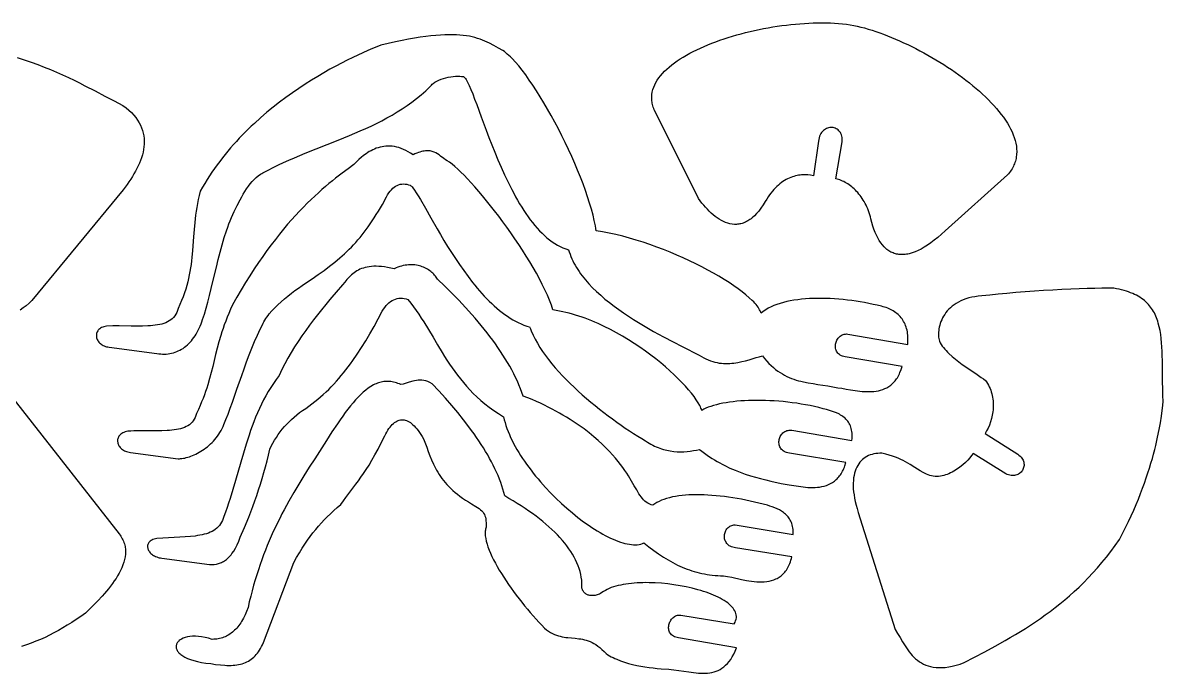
# Model space of a CAD drawing. Extents: x 0 to 255, y 0 to 95.
# Drawn here: x 177.2 to 255.4, y 0.4 to 45.1 of the extents above; entities that cross this region are included whole.
import ezdxf

# ---------------------------------------------------------------- set-up
doc = ezdxf.new("R2010")
doc.units = 0
doc.layers.add('LAYER_1', color=1, linetype='CONTINUOUS')

msp = doc.modelspace()

# ---------------------------------------------------------------- linework, layer by layer
at = {"layer": 'LAYER_1'}
for points in [[(231.724, 36.952), (231.382, 34.575), (231.186, 34.611), (230.985, 34.634), (230.883, 34.64), (230.78, 34.643), (230.676, 34.641), (230.571, 34.636), (230.466, 34.626), (230.36, 34.611), (230.253, 34.592), (230.146, 34.568), (230.039, 34.54), (229.932, 34.506), (229.824, 34.467), (229.717, 34.422), (229.609, 34.372), (229.502, 34.315), (229.395, 34.253), (229.289, 34.185), (229.183, 34.11), (229.077, 34.029), (228.973, 33.941), (228.869, 33.846), (228.766, 33.745), (228.664, 33.636), (228.563, 33.519), (228.463, 33.395), (228.365, 33.264), (228.267, 33.124), (228.172, 32.976), (228.078, 32.821), (227.93, 32.579), (227.78, 32.36), (227.63, 32.162), (227.479, 31.986), (227.328, 31.83), (227.175, 31.694), (227.099, 31.633), (227.023, 31.577), (226.946, 31.525), (226.87, 31.478), (226.794, 31.436), (226.717, 31.398), (226.641, 31.364), (226.564, 31.335), (226.488, 31.309), (226.411, 31.288), (226.335, 31.271), (226.259, 31.258), (226.183, 31.248), (226.107, 31.242), (225.956, 31.242), (225.805, 31.255), (225.655, 31.282), (225.507, 31.322), (225.359, 31.374), (225.213, 31.437), (225.069, 31.512), (224.926, 31.596), (224.784, 31.69), (224.645, 31.793), (224.508, 31.904), (224.373, 32.023), (224.24, 32.149), (224.11, 32.281), (223.982, 32.419), (223.857, 32.562), (223.735, 32.709), (223.616, 32.861), (223.501, 33.015), (220.546, 38.935), (220.463, 39.114), (220.427, 39.202), (220.396, 39.291), (220.369, 39.379), (220.345, 39.467), (220.326, 39.554), (220.311, 39.641), (220.3, 39.728), (220.293, 39.814), (220.289, 39.9), (220.29, 39.985), (220.302, 40.155), (220.329, 40.323), (220.37, 40.489), (220.425, 40.654), (220.493, 40.817), (220.575, 40.977), (220.669, 41.136), (220.776, 41.292), (220.895, 41.447), (221.026, 41.599), (221.168, 41.749), (221.322, 41.896), (221.485, 42.041), (221.659, 42.184), (221.843, 42.324), (222.037, 42.461), (222.24, 42.596), (222.451, 42.728), (222.671, 42.857), (222.899, 42.983), (223.134, 43.106), (223.377, 43.226), (223.627, 43.343), (223.884, 43.457), (224.147, 43.567), (224.415, 43.675), (224.689, 43.779), (224.968, 43.879), (225.252, 43.976), (225.541, 44.069), (225.833, 44.159), (226.129, 44.245), (226.428, 44.327), (226.731, 44.405), (227.035, 44.479), (227.342, 44.549), (227.651, 44.616), (227.961, 44.678), (228.273, 44.736), (228.585, 44.789), (228.897, 44.838), (229.21, 44.883), (229.522, 44.924), (229.833, 44.96), (230.143, 44.991), (230.452, 45.017), (230.758, 45.039), (231.063, 45.056), (231.365, 45.068), (231.664, 45.075), (231.96, 45.077), (232.252, 45.074), (232.54, 45.066), (232.823, 45.053), (233.102, 45.034), (233.375, 45.01), (233.643, 44.981), (233.906, 44.946), (234.141, 44.9), (234.383, 44.847), (234.629, 44.787), (234.88, 44.72), (235.135, 44.646), (235.394, 44.566), (235.656, 44.48), (235.922, 44.387), (236.19, 44.289), (236.461, 44.184), (236.734, 44.074), (237.009, 43.959), (237.285, 43.838), (237.562, 43.712), (237.84, 43.581), (238.118, 43.445), (238.396, 43.305), (238.674, 43.16), (238.95, 43.011), (239.226, 42.858), (239.5, 42.701), (239.772, 42.54), (240.042, 42.375), (240.309, 42.207), (240.573, 42.036), (240.834, 41.862), (241.091, 41.685), (241.344, 41.505), (241.593, 41.322), (241.837, 41.137), (242.075, 40.95), (242.309, 40.761), (242.536, 40.57), (242.757, 40.377), (242.971, 40.183), (243.179, 39.987), (243.379, 39.79), (243.572, 39.592), (243.756, 39.393), (243.932, 39.194), (244.099, 38.994), (244.257, 38.793), (244.406, 38.593), (244.545, 38.392), (244.673, 38.192), (244.791, 37.992), (244.898, 37.792), (244.994, 37.593), (245.078, 37.395), (245.15, 37.198), (245.209, 37.002), (245.256, 36.808), (245.29, 36.615), (245.31, 36.424), (245.316, 36.234), (245.308, 36.047), (245.286, 35.862), (245.269, 35.77), (245.248, 35.679), (245.224, 35.589), (245.196, 35.499), (245.164, 35.41), (245.127, 35.321), (245.087, 35.234), (245.043, 35.147), (244.995, 35.061), (244.942, 34.975), (244.886, 34.891), (244.825, 34.807), (244.76, 34.724), (244.69, 34.642), (240.408, 30.804), (240.155, 30.568), (239.908, 30.352), (239.666, 30.155), (239.431, 29.976), (239.201, 29.816), (238.977, 29.674), (238.76, 29.551), (238.548, 29.445), (238.342, 29.357), (238.142, 29.286), (237.949, 29.232), (237.854, 29.212), (237.761, 29.196), (237.67, 29.183), (237.58, 29.175), (237.491, 29.171), (237.405, 29.171), (237.319, 29.175), (237.235, 29.184), (237.153, 29.196), (237.072, 29.212), (236.993, 29.231), (236.916, 29.255), (236.84, 29.283), (236.765, 29.314), (236.692, 29.349), (236.621, 29.388), (236.551, 29.431), (236.483, 29.477), (236.416, 29.527), (236.351, 29.581), (236.226, 29.699), (236.106, 29.831), (235.994, 29.977), (235.888, 30.137), (235.788, 30.31), (235.694, 30.496), (235.607, 30.695), (235.527, 30.907), (235.453, 31.131), (235.385, 31.367), (235.324, 31.615), (235.289, 31.762), (235.249, 31.906), (235.204, 32.045), (235.157, 32.181), (235.105, 32.313), (235.05, 32.441), (234.991, 32.566), (234.93, 32.687), (234.865, 32.804), (234.797, 32.916), (234.727, 33.026), (234.654, 33.131), (234.579, 33.232), (234.501, 33.329), (234.422, 33.422), (234.34, 33.511), (234.257, 33.596), (234.173, 33.677), (234.086, 33.754), (233.999, 33.827), (233.911, 33.896), (233.821, 33.96), (233.731, 34.021), (233.641, 34.077), (233.549, 34.128), (233.458, 34.176), (233.367, 34.219), (233.275, 34.258), (233.184, 34.293), (233.093, 34.323), (233.003, 34.349), (232.913, 34.37), (233.347, 36.899), (233.355, 37.01), (233.354, 37.114), (233.343, 37.213), (233.324, 37.305), (233.297, 37.391), (233.263, 37.47), (233.222, 37.543), (233.174, 37.61), (233.121, 37.669), (233.064, 37.722), (233.001, 37.768), (232.935, 37.807), (232.866, 37.839), (232.794, 37.864), (232.72, 37.881), (232.645, 37.891), (232.568, 37.893), (232.492, 37.888), (232.416, 37.875), (232.341, 37.854), (232.267, 37.825), (232.195, 37.788), (232.126, 37.743), (232.061, 37.69), (231.999, 37.628), (231.942, 37.558), (231.889, 37.479), (231.843, 37.391), (231.802, 37.295), (231.769, 37.19), (231.743, 37.075), (231.724, 36.952)], [(182.917, 24.267), (182.82, 24.248), (182.731, 24.223), (182.649, 24.193), (182.575, 24.159), (182.507, 24.12), (182.447, 24.077), (182.394, 24.031), (182.348, 23.981), (182.309, 23.929), (182.277, 23.874), (182.252, 23.817), (182.233, 23.759), (182.22, 23.699), (182.214, 23.638), (182.215, 23.577), (182.221, 23.516), (182.234, 23.455), (182.253, 23.394), (182.278, 23.334), (182.309, 23.276), (182.345, 23.22), (182.387, 23.165), (182.435, 23.113), (182.489, 23.064), (182.547, 23.018), (182.611, 22.976), (182.681, 22.938), (182.755, 22.904), (182.835, 22.875), (182.919, 22.851), (183.009, 22.832), (183.103, 22.82), (186.367, 22.388), (186.498, 22.367), (186.628, 22.353), (186.757, 22.346), (186.884, 22.344), (187.009, 22.35), (187.133, 22.361), (187.255, 22.379), (187.375, 22.402), (187.493, 22.432), (187.609, 22.469), (187.723, 22.511), (187.835, 22.559), (187.945, 22.613), (188.052, 22.673), (188.157, 22.739), (188.26, 22.811), (188.36, 22.889), (188.457, 22.973), (188.552, 23.062), (188.643, 23.157), (188.732, 23.258), (188.818, 23.364), (188.901, 23.476), (188.981, 23.593), (189.058, 23.716), (189.132, 23.845), (189.202, 23.978), (189.268, 24.118), (189.332, 24.262), (189.391, 24.412), (189.447, 24.567), (189.499, 24.727), (189.619, 25.089), (189.737, 25.484), (189.852, 25.908), (189.968, 26.358), (190.201, 27.314), (190.444, 28.319), (190.571, 28.828), (190.703, 29.337), (190.842, 29.84), (190.987, 30.333), (191.141, 30.813), (191.221, 31.046), (191.303, 31.274), (191.388, 31.496), (191.475, 31.713), (191.566, 31.922), (191.658, 32.124), (191.864, 32.537), (192.073, 32.94), (192.179, 33.136), (192.288, 33.326), (192.4, 33.511), (192.516, 33.689), (192.636, 33.86), (192.76, 34.022), (192.889, 34.176), (193.025, 34.321), (193.167, 34.455), (193.315, 34.578), (193.472, 34.69), (193.553, 34.741), (193.636, 34.788), (193.984, 34.974), (194.337, 35.153), (194.695, 35.325), (195.057, 35.493), (195.422, 35.656), (195.791, 35.815), (196.536, 36.125), (197.289, 36.426), (198.047, 36.724), (198.805, 37.025), (199.561, 37.334), (199.937, 37.493), (200.311, 37.655), (200.682, 37.822), (201.051, 37.995), (201.417, 38.173), (201.779, 38.357), (202.136, 38.549), (202.489, 38.748), (202.838, 38.956), (203.18, 39.173), (203.517, 39.4), (203.848, 39.636), (204.172, 39.884), (204.488, 40.144), (204.798, 40.416), (204.949, 40.556), (205.099, 40.7), (205.144, 40.755), (205.193, 40.807), (205.246, 40.857), (205.303, 40.904), (205.426, 40.994), (205.561, 41.074), (205.706, 41.146), (205.859, 41.21), (206.018, 41.265), (206.18, 41.311), (206.344, 41.349), (206.508, 41.379), (206.67, 41.401), (206.828, 41.414), (206.98, 41.418), (207.124, 41.415), (207.258, 41.403), (207.38, 41.383), (207.423, 41.352), (207.468, 41.307), (207.514, 41.248), (207.562, 41.177), (207.613, 41.093), (207.665, 40.997), (207.774, 40.771), (207.892, 40.501), (208.018, 40.192), (208.151, 39.847), (208.293, 39.469), (208.602, 38.629), (208.946, 37.699), (209.131, 37.209), (209.326, 36.706), (209.53, 36.195), (209.743, 35.679), (209.967, 35.161), (210.2, 34.644), (210.443, 34.133), (210.696, 33.63), (210.827, 33.383), (210.96, 33.139), (211.096, 32.899), (211.234, 32.663), (211.375, 32.432), (211.519, 32.207), (211.666, 31.986), (211.815, 31.772), (211.967, 31.564), (212.122, 31.363), (212.279, 31.169), (212.44, 30.983), (212.603, 30.805), (212.769, 30.636), (212.938, 30.476), (213.11, 30.325), (213.285, 30.184), (213.463, 30.053), (213.643, 29.933), (213.827, 29.824), (214.014, 29.726), (214.204, 29.641), (214.396, 29.568), (214.592, 29.508), (214.639, 29.352), (214.691, 29.197), (214.749, 29.044), (214.814, 28.891), (214.884, 28.74), (214.959, 28.591), (215.04, 28.442), (215.126, 28.295), (215.217, 28.15), (215.313, 28.005), (215.414, 27.862), (215.519, 27.72), (215.629, 27.58), (215.743, 27.44), (215.862, 27.303), (215.984, 27.166), (216.24, 26.897), (216.51, 26.634), (216.793, 26.376), (217.087, 26.123), (217.392, 25.876), (217.707, 25.634), (218.029, 25.398), (218.358, 25.168), (218.693, 24.943), (219.031, 24.724), (219.373, 24.511), (219.717, 24.303), (220.062, 24.101), (220.406, 23.905), (220.748, 23.715), (221.087, 23.531), (221.751, 23.181), (222.389, 22.854), (223.544, 22.275), (223.7, 22.175), (223.856, 22.087), (224.012, 22.009), (224.166, 21.941), (224.32, 21.882), (224.472, 21.832), (224.624, 21.791), (224.775, 21.758), (224.924, 21.732), (225.072, 21.714), (225.219, 21.702), (225.364, 21.697), (225.508, 21.698), (225.651, 21.703), (225.792, 21.714), (225.931, 21.73), (226.068, 21.749), (226.204, 21.772), (226.47, 21.827), (226.727, 21.891), (226.976, 21.96), (227.447, 22.1), (227.667, 22.164), (227.876, 22.219), (228.025, 22.035), (228.175, 21.863), (228.326, 21.705), (228.477, 21.558), (228.63, 21.422), (228.783, 21.297), (228.938, 21.182), (229.093, 21.077), (229.248, 20.981), (229.405, 20.894), (229.563, 20.814), (229.721, 20.743), (229.88, 20.678), (230.04, 20.619), (230.201, 20.566), (230.363, 20.519), (230.525, 20.476), (230.689, 20.437), (231.018, 20.371), (231.35, 20.315), (231.686, 20.264), (232.368, 20.164), (232.713, 20.105), (233.062, 20.034), (233.332, 19.995), (233.62, 19.946), (233.923, 19.894), (234.237, 19.845), (234.557, 19.803), (234.719, 19.788), (234.881, 19.776), (235.043, 19.769), (235.204, 19.767), (235.365, 19.772), (235.523, 19.784), (235.68, 19.803), (235.834, 19.831), (235.985, 19.868), (236.133, 19.915), (236.276, 19.972), (236.415, 20.04), (236.55, 20.121), (236.678, 20.214), (236.802, 20.32), (236.918, 20.44), (236.974, 20.506), (237.028, 20.575), (237.08, 20.648), (237.131, 20.726), (237.179, 20.807), (237.226, 20.892), (237.27, 20.982), (237.312, 21.076), (237.39, 21.277), (237.459, 21.496), (233.559, 22.161), (233.462, 22.177), (233.373, 22.201), (233.292, 22.233), (233.219, 22.27), (233.154, 22.314), (233.095, 22.363), (233.045, 22.417), (233.001, 22.475), (232.964, 22.537), (232.935, 22.602), (232.912, 22.67), (232.895, 22.74), (232.885, 22.811), (232.882, 22.884), (232.884, 22.957), (232.893, 23.029), (232.907, 23.101), (232.927, 23.172), (232.953, 23.241), (232.985, 23.307), (233.021, 23.371), (233.063, 23.431), (233.11, 23.487), (233.161, 23.539), (233.218, 23.585), (233.278, 23.626), (233.344, 23.661), (233.414, 23.689), (233.487, 23.709), (233.565, 23.722), (233.647, 23.726), (233.732, 23.721), (237.84, 23.005), (237.852, 23.14), (237.858, 23.271), (237.86, 23.399), (237.856, 23.524), (237.847, 23.645), (237.834, 23.763), (237.816, 23.878), (237.793, 23.989), (237.765, 24.097), (237.733, 24.201), (237.697, 24.302), (237.656, 24.4), (237.611, 24.494), (237.561, 24.584), (237.508, 24.672), (237.45, 24.756), (237.389, 24.836), (237.323, 24.913), (237.254, 24.986), (237.18, 25.056), (237.104, 25.123), (237.023, 25.186), (236.939, 25.246), (236.852, 25.302), (236.761, 25.354), (236.667, 25.404), (236.569, 25.449), (236.469, 25.491), (236.365, 25.53), (236.258, 25.565), (236.149, 25.597), (236.036, 25.625), (235.753, 25.693), (235.467, 25.757), (235.178, 25.817), (234.886, 25.873), (234.592, 25.924), (234.297, 25.971), (234.001, 26.014), (233.705, 26.051), (233.408, 26.084), (233.112, 26.111), (232.817, 26.134), (232.524, 26.151), (232.233, 26.162), (231.945, 26.168), (231.66, 26.168), (231.378, 26.162), (231.101, 26.151), (230.828, 26.133), (230.56, 26.108), (230.298, 26.078), (230.043, 26.04), (229.794, 25.996), (229.552, 25.945), (229.318, 25.887), (229.093, 25.822), (228.876, 25.749), (228.668, 25.669), (228.47, 25.581), (228.283, 25.486), (228.106, 25.383), (227.941, 25.272), (227.788, 25.152), (227.762, 25.229), (227.729, 25.307), (227.688, 25.389), (227.639, 25.472), (227.582, 25.558), (227.518, 25.646), (227.446, 25.736), (227.367, 25.828), (227.281, 25.921), (227.188, 26.016), (226.982, 26.211), (226.751, 26.412), (226.495, 26.617), (226.217, 26.826), (225.917, 27.038), (225.596, 27.252), (225.256, 27.468), (224.899, 27.684), (224.525, 27.899), (224.136, 28.114), (223.733, 28.327), (223.318, 28.537), (222.892, 28.743), (222.456, 28.945), (222.011, 29.142), (221.559, 29.332), (221.1, 29.516), (220.638, 29.692), (220.172, 29.86), (219.704, 30.018), (219.235, 30.166), (218.767, 30.303), (218.3, 30.428), (217.837, 30.541), (217.379, 30.64), (216.926, 30.724), (216.48, 30.794), (216.456, 30.963), (216.427, 31.138), (216.355, 31.503), (216.266, 31.887), (216.159, 32.288), (216.036, 32.705), (215.898, 33.136), (215.745, 33.579), (215.58, 34.031), (215.402, 34.492), (215.213, 34.959), (215.013, 35.431), (214.804, 35.906), (214.586, 36.381), (214.361, 36.856), (214.129, 37.328), (213.892, 37.795), (213.649, 38.256), (213.403, 38.709), (213.154, 39.151), (212.903, 39.582), (212.651, 40), (212.399, 40.401), (212.148, 40.786), (211.899, 41.151), (211.653, 41.495), (211.411, 41.817), (211.173, 42.114), (210.941, 42.384), (210.715, 42.626), (210.605, 42.736), (210.497, 42.839), (210.391, 42.933), (210.287, 43.019), (210.186, 43.096), (210.087, 43.165), (209.775, 43.342), (209.47, 43.512), (209.165, 43.671), (209.01, 43.746), (208.852, 43.817), (208.69, 43.884), (208.523, 43.947), (208.35, 44.005), (208.171, 44.058), (207.984, 44.106), (207.788, 44.148), (207.583, 44.184), (207.367, 44.214), (207.14, 44.237), (206.901, 44.252), (206.648, 44.261), (206.38, 44.261), (206.098, 44.254), (205.799, 44.238), (205.483, 44.213), (205.15, 44.179), (204.797, 44.136), (204.424, 44.083), (204.03, 44.019), (203.614, 43.945), (203.176, 43.861), (202.713, 43.765), (202.226, 43.657), (201.714, 43.538), (201.437, 43.427), (201.141, 43.305), (200.827, 43.171), (200.496, 43.024), (200.15, 42.866), (199.789, 42.695), (199.415, 42.511), (199.029, 42.315), (198.632, 42.106), (198.226, 41.884), (197.811, 41.649), (197.389, 41.401), (196.962, 41.14), (196.529, 40.866), (196.093, 40.578), (195.655, 40.277), (195.216, 39.962), (194.778, 39.633), (194.34, 39.291), (193.906, 38.934), (193.475, 38.563), (193.049, 38.178), (192.839, 37.981), (192.63, 37.779), (192.423, 37.574), (192.218, 37.365), (192.015, 37.153), (191.815, 36.937), (191.617, 36.718), (191.422, 36.494), (191.229, 36.267), (191.04, 36.037), (190.853, 35.802), (190.67, 35.564), (190.49, 35.322), (190.314, 35.076), (190.142, 34.827), (189.973, 34.573), (189.808, 34.316), (189.648, 34.055), (189.492, 33.791), (189.34, 33.522), (189.269, 33.236), (189.206, 32.956), (189.151, 32.681), (189.102, 32.412), (189.059, 32.147), (189.022, 31.887), (188.989, 31.63), (188.961, 31.378), (188.914, 30.882), (188.875, 30.396), (188.804, 29.444), (188.76, 28.972), (188.734, 28.736), (188.704, 28.499), (188.67, 28.261), (188.631, 28.022), (188.586, 27.781), (188.536, 27.538), (188.478, 27.292), (188.412, 27.044), (188.339, 26.792), (188.256, 26.537), (188.164, 26.278), (188.062, 26.015), (187.949, 25.747), (187.824, 25.474), (187.781, 25.329), (187.728, 25.196), (187.665, 25.075), (187.592, 24.964), (187.511, 24.863), (187.42, 24.773), (187.32, 24.691), (187.213, 24.619), (187.097, 24.555), (186.974, 24.498), (186.843, 24.45), (186.705, 24.408), (186.56, 24.372), (186.409, 24.342), (186.251, 24.318), (186.088, 24.299), (185.919, 24.284), (185.745, 24.273), (185.382, 24.262), (185.001, 24.26), (184.605, 24.265), (183.777, 24.277), (183.35, 24.277), (182.917, 24.267)], [(184.373, 17.047), (184.276, 17.027), (184.187, 17.003), (184.105, 16.973), (184.031, 16.938), (183.964, 16.899), (183.904, 16.856), (183.851, 16.81), (183.805, 16.761), (183.766, 16.708), (183.733, 16.653), (183.708, 16.597), (183.689, 16.538), (183.676, 16.478), (183.67, 16.418), (183.671, 16.357), (183.678, 16.295), (183.69, 16.234), (183.709, 16.173), (183.734, 16.114), (183.765, 16.056), (183.801, 15.999), (183.844, 15.945), (183.891, 15.893), (183.945, 15.844), (184.004, 15.798), (184.068, 15.756), (184.137, 15.717), (184.211, 15.684), (184.291, 15.654), (184.376, 15.63), (184.465, 15.612), (184.559, 15.599), (187.823, 15.167), (187.906, 15.166), (187.993, 15.17), (188.085, 15.179), (188.18, 15.194), (188.279, 15.213), (188.381, 15.237), (188.486, 15.266), (188.593, 15.301), (188.702, 15.34), (188.813, 15.383), (188.925, 15.432), (189.038, 15.485), (189.152, 15.544), (189.266, 15.606), (189.38, 15.674), (189.493, 15.746), (189.606, 15.823), (189.717, 15.904), (189.827, 15.99), (189.935, 16.081), (190.041, 16.176), (190.144, 16.275), (190.245, 16.379), (190.342, 16.487), (190.435, 16.6), (190.524, 16.717), (190.609, 16.838), (190.689, 16.963), (190.764, 17.093), (190.834, 17.227), (190.898, 17.365), (190.956, 17.507), (191.099, 17.852), (191.245, 18.225), (191.393, 18.624), (191.544, 19.044), (191.854, 19.935), (192.178, 20.869), (192.346, 21.343), (192.517, 21.817), (192.694, 22.287), (192.875, 22.75), (193.061, 23.201), (193.253, 23.639), (193.45, 24.058), (193.55, 24.26), (193.652, 24.456), (193.708, 24.563), (193.77, 24.669), (193.838, 24.776), (193.91, 24.883), (193.989, 24.989), (194.071, 25.096), (194.251, 25.307), (194.446, 25.517), (194.655, 25.724), (194.876, 25.928), (195.106, 26.128), (195.343, 26.323), (195.585, 26.514), (195.829, 26.698), (196.073, 26.877), (196.315, 27.048), (196.553, 27.212), (197.006, 27.514), (197.426, 27.804), (197.824, 28.089), (198.202, 28.371), (198.561, 28.654), (198.904, 28.94), (199.07, 29.086), (199.232, 29.233), (199.392, 29.382), (199.548, 29.534), (199.701, 29.689), (199.852, 29.848), (200.001, 30.01), (200.147, 30.176), (200.292, 30.346), (200.435, 30.522), (200.577, 30.703), (200.717, 30.889), (200.857, 31.081), (200.995, 31.279), (201.134, 31.484), (201.272, 31.696), (201.41, 31.915), (201.548, 32.142), (201.826, 32.62), (202.107, 33.134), (202.186, 33.276), (202.269, 33.405), (202.356, 33.522), (202.445, 33.626), (202.538, 33.718), (202.635, 33.798), (202.734, 33.865), (202.836, 33.919), (202.941, 33.962), (203.048, 33.993), (203.157, 34.011), (203.269, 34.018), (203.383, 34.012), (203.499, 33.995), (203.617, 33.966), (203.736, 33.925), (203.776, 33.897), (203.82, 33.859), (203.867, 33.81), (203.917, 33.751), (204.028, 33.603), (204.151, 33.419), (204.288, 33.201), (204.436, 32.951), (204.77, 32.368), (205.151, 31.693), (205.577, 30.945), (205.807, 30.55), (206.047, 30.146), (206.297, 29.735), (206.558, 29.319), (206.828, 28.901), (207.109, 28.483), (207.398, 28.069), (207.697, 27.661), (208.005, 27.262), (208.163, 27.066), (208.322, 26.874), (208.484, 26.685), (208.647, 26.5), (208.813, 26.32), (208.981, 26.143), (209.151, 25.972), (209.322, 25.806), (209.496, 25.645), (209.672, 25.49), (209.849, 25.342), (210.029, 25.199), (210.21, 25.064), (210.393, 24.936), (210.578, 24.816), (210.765, 24.703), (210.953, 24.598), (211.143, 24.502), (211.335, 24.415), (211.529, 24.337), (211.724, 24.269), (211.92, 24.21), (211.973, 24.07), (212.03, 23.93), (212.157, 23.649), (212.299, 23.367), (212.457, 23.085), (212.629, 22.803), (212.814, 22.522), (213.012, 22.242), (213.223, 21.963), (213.444, 21.685), (213.676, 21.409), (213.918, 21.135), (214.169, 20.863), (214.427, 20.594), (214.694, 20.328), (214.967, 20.065), (215.245, 19.806), (215.529, 19.55), (215.817, 19.298), (216.109, 19.051), (216.403, 18.809), (216.7, 18.572), (216.997, 18.34), (217.295, 18.114), (217.593, 17.893), (217.89, 17.679), (218.185, 17.472), (218.477, 17.271), (218.766, 17.077), (219.05, 16.891), (219.33, 16.713), (219.604, 16.543), (219.871, 16.381), (219.994, 16.301), (220.117, 16.226), (220.239, 16.157), (220.361, 16.092), (220.483, 16.032), (220.605, 15.978), (220.727, 15.928), (220.848, 15.882), (220.969, 15.841), (221.089, 15.804), (221.209, 15.771), (221.329, 15.743), (221.566, 15.697), (221.801, 15.665), (222.033, 15.647), (222.263, 15.641), (222.489, 15.647), (222.712, 15.663), (222.931, 15.688), (223.146, 15.721), (223.357, 15.761), (223.563, 15.808), (223.735, 15.672), (223.909, 15.543), (224.082, 15.419), (224.255, 15.3), (224.429, 15.187), (224.603, 15.079), (224.777, 14.975), (224.951, 14.877), (225.126, 14.783), (225.301, 14.693), (225.65, 14.526), (226.001, 14.374), (226.351, 14.237), (226.702, 14.111), (227.054, 13.997), (227.405, 13.892), (227.757, 13.796), (228.108, 13.706), (228.46, 13.621), (229.162, 13.462), (229.432, 13.422), (229.722, 13.373), (230.027, 13.32), (230.343, 13.27), (230.668, 13.227), (230.831, 13.21), (230.996, 13.197), (231.16, 13.189), (231.323, 13.187), (231.486, 13.191), (231.646, 13.202), (231.805, 13.22), (231.961, 13.247), (232.115, 13.283), (232.264, 13.329), (232.41, 13.385), (232.551, 13.453), (232.687, 13.532), (232.818, 13.624), (232.943, 13.73), (233.003, 13.788), (233.061, 13.85), (233.117, 13.915), (233.172, 13.984), (233.225, 14.057), (233.276, 14.134), (233.325, 14.215), (233.371, 14.3), (233.416, 14.39), (233.459, 14.483), (233.499, 14.582), (233.537, 14.684), (233.606, 14.904), (229.733, 15.554), (229.634, 15.568), (229.542, 15.59), (229.459, 15.62), (229.382, 15.656), (229.314, 15.699), (229.252, 15.747), (229.198, 15.8), (229.15, 15.858), (229.11, 15.92), (229.077, 15.985), (229.05, 16.053), (229.031, 16.123), (229.018, 16.195), (229.011, 16.268), (229.011, 16.342), (229.017, 16.415), (229.03, 16.488), (229.048, 16.56), (229.073, 16.63), (229.104, 16.698), (229.141, 16.763), (229.183, 16.824), (229.231, 16.882), (229.285, 16.935), (229.344, 16.983), (229.409, 17.025), (229.479, 17.061), (229.555, 17.09), (229.635, 17.111), (229.721, 17.125), (229.811, 17.13), (229.907, 17.127), (234.015, 16.411), (234.026, 16.544), (234.031, 16.672), (234.03, 16.794), (234.023, 16.911), (234.011, 17.022), (233.993, 17.129), (233.97, 17.23), (233.942, 17.326), (233.908, 17.418), (233.87, 17.505), (233.827, 17.588), (233.779, 17.667), (233.726, 17.742), (233.669, 17.812), (233.608, 17.879), (233.543, 17.943), (233.474, 18.003), (233.401, 18.059), (233.324, 18.113), (233.243, 18.163), (233.159, 18.211), (233.072, 18.256), (232.888, 18.339), (232.693, 18.413), (232.487, 18.479), (232.271, 18.539), (232.047, 18.594), (231.751, 18.67), (231.451, 18.74), (231.148, 18.805), (230.844, 18.864), (230.537, 18.918), (230.229, 18.966), (229.921, 19.01), (229.613, 19.047), (229.305, 19.08), (228.999, 19.107), (228.694, 19.129), (228.392, 19.146), (228.092, 19.158), (227.796, 19.165), (227.504, 19.167), (227.217, 19.164), (226.935, 19.156), (226.659, 19.144), (226.389, 19.126), (226.126, 19.104), (225.87, 19.077), (225.623, 19.045), (225.384, 19.009), (225.155, 18.968), (224.935, 18.922), (224.726, 18.872), (224.527, 18.818), (224.341, 18.759), (224.166, 18.696), (224.004, 18.628), (223.855, 18.557), (223.72, 18.481), (223.696, 18.558), (223.665, 18.64), (223.628, 18.725), (223.584, 18.815), (223.478, 19.005), (223.347, 19.21), (223.193, 19.427), (223.017, 19.655), (222.82, 19.893), (222.601, 20.141), (222.363, 20.395), (222.106, 20.656), (221.831, 20.922), (221.54, 21.191), (221.232, 21.463), (220.909, 21.736), (220.571, 22.008), (220.22, 22.279), (219.857, 22.548), (219.482, 22.812), (219.097, 23.071), (218.701, 23.324), (218.297, 23.568), (217.885, 23.803), (217.465, 24.028), (217.04, 24.241), (216.609, 24.442), (216.392, 24.536), (216.174, 24.627), (215.955, 24.715), (215.735, 24.798), (215.515, 24.877), (215.294, 24.951), (215.073, 25.021), (214.851, 25.087), (214.629, 25.147), (214.407, 25.202), (214.186, 25.253), (213.964, 25.298), (213.743, 25.337), (213.522, 25.371), (213.469, 25.533), (213.412, 25.698), (213.282, 26.039), (213.135, 26.391), (212.969, 26.754), (212.788, 27.126), (212.592, 27.505), (212.382, 27.891), (212.16, 28.282), (211.926, 28.676), (211.683, 29.073), (211.43, 29.47), (211.17, 29.867), (210.904, 30.262), (210.633, 30.654), (210.358, 31.042), (210.08, 31.423), (209.801, 31.797), (209.522, 32.163), (209.244, 32.518), (208.968, 32.862), (208.695, 33.194), (208.427, 33.511), (208.165, 33.812), (207.911, 34.097), (207.664, 34.364), (207.428, 34.611), (207.202, 34.838), (206.988, 35.042), (206.787, 35.222), (206.601, 35.377), (206.43, 35.506), (206.277, 35.608), (206.153, 35.685), (206.036, 35.767), (205.816, 35.933), (205.707, 36.012), (205.597, 36.086), (205.484, 36.153), (205.364, 36.209), (205.301, 36.233), (205.236, 36.253), (205.169, 36.27), (205.098, 36.282), (205.025, 36.291), (204.948, 36.295), (204.867, 36.294), (204.783, 36.288), (204.694, 36.276), (204.601, 36.259), (204.503, 36.236), (204.4, 36.207), (204.292, 36.171), (204.178, 36.128), (204.058, 36.078), (203.932, 36.021), (203.764, 36.133), (203.598, 36.233), (203.435, 36.319), (203.274, 36.394), (203.115, 36.457), (202.958, 36.509), (202.805, 36.55), (202.653, 36.581), (202.504, 36.602), (202.358, 36.613), (202.214, 36.615), (202.073, 36.609), (201.935, 36.594), (201.8, 36.572), (201.667, 36.543), (201.537, 36.506), (201.409, 36.463), (201.285, 36.414), (201.164, 36.36), (201.045, 36.3), (200.929, 36.236), (200.817, 36.167), (200.707, 36.095), (200.601, 36.019), (200.498, 35.94), (200.398, 35.859), (200.207, 35.69), (200.029, 35.517), (199.865, 35.342), (199.474, 35.061), (199.059, 34.753), (198.621, 34.415), (198.395, 34.234), (198.163, 34.044), (197.926, 33.844), (197.684, 33.635), (197.438, 33.416), (197.188, 33.186), (196.934, 32.946), (196.675, 32.694), (196.413, 32.43), (196.147, 32.154), (195.878, 31.865), (195.605, 31.563), (195.33, 31.248), (195.051, 30.918), (194.77, 30.574), (194.486, 30.215), (194.2, 29.841), (193.912, 29.451), (193.622, 29.045), (193.331, 28.622), (193.037, 28.183), (192.743, 27.725), (192.447, 27.25), (192.15, 26.757), (191.852, 26.245), (191.553, 25.713), (191.421, 25.422), (191.298, 25.14), (191.185, 24.868), (191.081, 24.605), (190.986, 24.35), (190.898, 24.103), (190.817, 23.862), (190.742, 23.628), (190.609, 23.177), (190.492, 22.743), (190.388, 22.322), (190.29, 21.908), (190.192, 21.498), (190.091, 21.084), (189.979, 20.664), (189.853, 20.231), (189.782, 20.008), (189.706, 19.78), (189.623, 19.547), (189.533, 19.307), (189.435, 19.061), (189.328, 18.807), (189.213, 18.545), (189.088, 18.274), (189.045, 18.129), (188.992, 17.997), (188.929, 17.876), (188.858, 17.767), (188.777, 17.668), (188.688, 17.579), (188.591, 17.499), (188.486, 17.429), (188.372, 17.367), (188.252, 17.313), (188.125, 17.266), (187.991, 17.226), (187.85, 17.192), (187.703, 17.164), (187.551, 17.142), (187.393, 17.124), (187.23, 17.11), (187.062, 17.1), (186.712, 17.089), (186.347, 17.086), (185.969, 17.087), (185.58, 17.088), (185.183, 17.084), (184.78, 17.072), (184.577, 17.061), (184.373, 17.047)], [(186.361, 9.691), (186.265, 9.672), (186.177, 9.648), (186.098, 9.62), (186.026, 9.587), (185.963, 9.55), (185.907, 9.51), (185.859, 9.467), (185.819, 9.421), (185.786, 9.372), (185.76, 9.321), (185.742, 9.269), (185.73, 9.214), (185.725, 9.159), (185.727, 9.103), (185.735, 9.046), (185.749, 8.99), (185.77, 8.933), (185.796, 8.877), (185.829, 8.822), (185.867, 8.768), (185.911, 8.716), (185.96, 8.666), (186.014, 8.618), (186.074, 8.572), (186.138, 8.53), (186.207, 8.491), (186.281, 8.455), (186.359, 8.423), (186.442, 8.396), (186.529, 8.373), (186.62, 8.356), (186.714, 8.343), (189.978, 7.911), (190.137, 7.909), (190.291, 7.917), (190.441, 7.937), (190.587, 7.97), (190.659, 7.992), (190.73, 8.017), (190.799, 8.046), (190.868, 8.079), (190.936, 8.116), (191.003, 8.157), (191.069, 8.202), (191.135, 8.252), (191.199, 8.307), (191.263, 8.366), (191.326, 8.43), (191.389, 8.499), (191.45, 8.574), (191.511, 8.653), (191.631, 8.829), (191.747, 9.028), (191.862, 9.251), (191.974, 9.5), (192.084, 9.774), (192.371, 10.45), (192.658, 11.156), (192.799, 11.519), (192.939, 11.889), (193.076, 12.264), (193.21, 12.644), (193.34, 13.03), (193.466, 13.419), (193.588, 13.813), (193.703, 14.209), (193.813, 14.609), (193.916, 15.011), (194.011, 15.415), (194.099, 15.82), (194.207, 16.031), (194.319, 16.236), (194.436, 16.436), (194.559, 16.632), (194.687, 16.822), (194.822, 17.007), (194.962, 17.188), (195.11, 17.364), (195.264, 17.535), (195.426, 17.702), (195.595, 17.865), (195.772, 18.024), (195.957, 18.179), (196.151, 18.33), (196.354, 18.478), (196.566, 18.621), (196.78, 18.77), (196.988, 18.923), (197.192, 19.08), (197.391, 19.241), (197.586, 19.406), (197.776, 19.575), (197.962, 19.747), (198.145, 19.924), (198.324, 20.104), (198.499, 20.289), (198.671, 20.477), (198.84, 20.669), (199.006, 20.864), (199.169, 21.064), (199.33, 21.267), (199.488, 21.474), (199.643, 21.685), (199.797, 21.899), (200.098, 22.339), (200.393, 22.793), (200.682, 23.262), (200.968, 23.745), (201.252, 24.243), (201.534, 24.754), (201.817, 25.279), (201.898, 25.422), (201.984, 25.552), (202.077, 25.67), (202.174, 25.776), (202.276, 25.87), (202.383, 25.951), (202.493, 26.021), (202.606, 26.078), (202.722, 26.123), (202.84, 26.156), (202.96, 26.177), (203.081, 26.185), (203.202, 26.182), (203.324, 26.166), (203.445, 26.137), (203.566, 26.097), (203.767, 25.844), (203.959, 25.589), (204.144, 25.332), (204.322, 25.074), (204.494, 24.814), (204.661, 24.553), (204.984, 24.029), (205.298, 23.502), (205.61, 22.974), (205.926, 22.448), (206.088, 22.186), (206.254, 21.924), (206.424, 21.664), (206.6, 21.405), (206.782, 21.148), (206.972, 20.893), (207.17, 20.639), (207.376, 20.387), (207.593, 20.138), (207.82, 19.892), (208.059, 19.648), (208.311, 19.407), (208.576, 19.17), (208.855, 18.936), (209.149, 18.705), (209.459, 18.479), (209.786, 18.256), (210.131, 18.038), (210.178, 17.841), (210.233, 17.643), (210.296, 17.443), (210.366, 17.242), (210.444, 17.039), (210.529, 16.836), (210.62, 16.631), (210.718, 16.426), (210.823, 16.22), (210.934, 16.014), (211.051, 15.808), (211.173, 15.602), (211.301, 15.396), (211.435, 15.191), (211.573, 14.986), (211.716, 14.782), (211.864, 14.579), (212.016, 14.376), (212.172, 14.176), (212.332, 13.976), (212.496, 13.779), (212.663, 13.583), (213.007, 13.197), (213.361, 12.821), (213.725, 12.456), (214.096, 12.103), (214.473, 11.764), (214.853, 11.44), (215.235, 11.133), (215.618, 10.844), (215.998, 10.574), (216.187, 10.447), (216.375, 10.325), (216.561, 10.209), (216.746, 10.099), (216.929, 9.995), (217.11, 9.897), (217.289, 9.805), (217.465, 9.719), (217.638, 9.641), (217.809, 9.569), (217.976, 9.504), (218.14, 9.446), (218.3, 9.396), (218.456, 9.353), (218.609, 9.318), (218.756, 9.291), (218.9, 9.272), (219.038, 9.262), (219.172, 9.26), (219.3, 9.266), (219.423, 9.281), (219.54, 9.306), (219.651, 9.339), (219.756, 9.382), (220.097, 9.114), (220.432, 8.863), (220.762, 8.63), (221.088, 8.414), (221.412, 8.215), (221.735, 8.033), (221.897, 7.949), (222.058, 7.869), (222.221, 7.792), (222.383, 7.72), (222.547, 7.653), (222.711, 7.589), (222.877, 7.53), (223.044, 7.475), (223.212, 7.423), (223.382, 7.376), (223.554, 7.334), (223.727, 7.295), (223.903, 7.26), (224.081, 7.229), (224.262, 7.203), (224.445, 7.18), (224.631, 7.162), (224.82, 7.147), (225.013, 7.137), (225.208, 7.13), (225.342, 7.111), (225.482, 7.086), (225.781, 7.026), (226.436, 6.883), (226.782, 6.816), (226.958, 6.786), (227.135, 6.76), (227.311, 6.739), (227.488, 6.724), (227.663, 6.715), (227.837, 6.714), (228.008, 6.721), (228.177, 6.737), (228.342, 6.764), (228.503, 6.802), (228.66, 6.851), (228.811, 6.913), (228.885, 6.95), (228.957, 6.99), (229.027, 7.033), (229.096, 7.08), (229.163, 7.131), (229.228, 7.187), (229.291, 7.246), (229.352, 7.309), (229.411, 7.377), (229.468, 7.449), (229.522, 7.526), (229.574, 7.607), (229.624, 7.694), (229.672, 7.785), (229.717, 7.881), (229.759, 7.982), (229.798, 8.088), (229.835, 8.2), (229.869, 8.317), (229.9, 8.44), (226.036, 9.046), (225.936, 9.062), (225.843, 9.086), (225.758, 9.116), (225.68, 9.153), (225.61, 9.195), (225.546, 9.243), (225.49, 9.295), (225.44, 9.351), (225.397, 9.411), (225.361, 9.474), (225.331, 9.54), (225.308, 9.607), (225.291, 9.677), (225.28, 9.747), (225.275, 9.818), (225.277, 9.889), (225.284, 9.96), (225.296, 10.03), (225.315, 10.098), (225.339, 10.165), (225.368, 10.229), (225.402, 10.29), (225.442, 10.348), (225.487, 10.401), (225.536, 10.45), (225.591, 10.495), (225.65, 10.533), (225.714, 10.566), (225.782, 10.592), (225.854, 10.611), (225.931, 10.623), (226.012, 10.627), (229.995, 9.97), (229.998, 10.091), (229.995, 10.206), (229.986, 10.316), (229.972, 10.421), (229.953, 10.521), (229.93, 10.617), (229.901, 10.709), (229.869, 10.796), (229.831, 10.879), (229.79, 10.958), (229.745, 11.033), (229.696, 11.105), (229.644, 11.173), (229.588, 11.237), (229.529, 11.298), (229.467, 11.356), (229.402, 11.411), (229.335, 11.464), (229.193, 11.56), (229.043, 11.647), (228.886, 11.725), (228.723, 11.796), (228.557, 11.86), (228.389, 11.92), (228.22, 11.975), (227.924, 12.052), (227.628, 12.125), (227.331, 12.194), (227.034, 12.26), (226.737, 12.321), (226.441, 12.378), (226.146, 12.43), (225.853, 12.479), (225.561, 12.522), (225.272, 12.561), (224.985, 12.595), (224.702, 12.624), (224.422, 12.648), (224.147, 12.667), (223.876, 12.68), (223.61, 12.688), (223.349, 12.69), (223.094, 12.687), (222.845, 12.677), (222.603, 12.662), (222.368, 12.641), (222.14, 12.613), (221.921, 12.579), (221.71, 12.539), (221.507, 12.492), (221.314, 12.438), (221.13, 12.377), (220.957, 12.31), (220.794, 12.235), (220.642, 12.153), (220.501, 12.064), (220.372, 11.967), (220.243, 12.009), (220.125, 12.06), (220.016, 12.119), (219.915, 12.186), (219.821, 12.262), (219.733, 12.347), (219.649, 12.439), (219.57, 12.54), (219.492, 12.649), (219.415, 12.766), (219.261, 13.023), (219.098, 13.311), (218.915, 13.63), (218.704, 13.979), (218.586, 14.165), (218.456, 14.357), (218.315, 14.557), (218.161, 14.764), (217.992, 14.979), (217.809, 15.2), (217.609, 15.428), (217.391, 15.663), (217.155, 15.904), (216.899, 16.153), (216.621, 16.407), (216.321, 16.669), (215.998, 16.937), (215.65, 17.211), (215.169, 17.54), (214.69, 17.854), (214.45, 18.005), (214.208, 18.153), (213.962, 18.297), (213.713, 18.438), (213.46, 18.576), (213.201, 18.711), (212.936, 18.843), (212.664, 18.972), (212.384, 19.097), (212.095, 19.221), (211.796, 19.341), (211.487, 19.459), (211.396, 19.715), (211.298, 19.971), (211.191, 20.228), (211.078, 20.484), (210.957, 20.741), (210.829, 20.997), (210.694, 21.254), (210.552, 21.51), (210.404, 21.766), (210.249, 22.022), (210.089, 22.277), (209.922, 22.533), (209.749, 22.787), (209.571, 23.042), (209.387, 23.296), (209.198, 23.549), (209.004, 23.802), (208.805, 24.054), (208.601, 24.305), (208.393, 24.555), (208.18, 24.805), (207.964, 25.054), (207.518, 25.549), (207.058, 26.039), (206.586, 26.525), (206.101, 27.006), (205.606, 27.481), (205.562, 27.553), (205.514, 27.623), (205.462, 27.692), (205.406, 27.759), (205.346, 27.824), (205.283, 27.888), (205.216, 27.949), (205.145, 28.008), (205.072, 28.064), (204.994, 28.118), (204.914, 28.169), (204.83, 28.216), (204.744, 28.26), (204.654, 28.301), (204.561, 28.338), (204.466, 28.371), (204.368, 28.399), (204.267, 28.424), (204.164, 28.444), (204.058, 28.459), (203.95, 28.469), (203.84, 28.474), (203.727, 28.473), (203.613, 28.467), (203.496, 28.456), (203.378, 28.438), (203.257, 28.414), (203.135, 28.384), (203.011, 28.348), (202.886, 28.304), (202.759, 28.254), (202.63, 28.196), (202.398, 28.248), (202.178, 28.29), (201.969, 28.322), (201.771, 28.346), (201.583, 28.361), (201.405, 28.367), (201.237, 28.366), (201.078, 28.357), (200.927, 28.34), (200.785, 28.317), (200.65, 28.286), (200.522, 28.25), (200.401, 28.208), (200.287, 28.16), (200.178, 28.107), (200.075, 28.049), (199.977, 27.987), (199.883, 27.921), (199.793, 27.85), (199.707, 27.777), (199.625, 27.7), (199.545, 27.62), (199.391, 27.454), (199.242, 27.282), (199.096, 27.105), (198.948, 26.927), (198.794, 26.751), (198.227, 26.08), (197.944, 25.738), (197.662, 25.392), (197.382, 25.041), (197.106, 24.685), (196.834, 24.325), (196.568, 23.96), (196.307, 23.591), (196.055, 23.218), (195.81, 22.84), (195.575, 22.457), (195.35, 22.071), (195.137, 21.679), (194.936, 21.284), (194.748, 20.884), (194.545, 20.611), (194.352, 20.334), (194.17, 20.054), (193.997, 19.77), (193.834, 19.483), (193.679, 19.194), (193.533, 18.901), (193.394, 18.606), (193.261, 18.308), (193.136, 18.008), (193.016, 17.706), (192.902, 17.402), (192.793, 17.096), (192.688, 16.788), (192.489, 16.17), (192.302, 15.548), (192.121, 14.923), (191.765, 13.672), (191.58, 13.048), (191.386, 12.428), (191.283, 12.12), (191.177, 11.813), (191.066, 11.508), (190.95, 11.205), (190.908, 11.06), (190.856, 10.925), (190.795, 10.801), (190.726, 10.686), (190.648, 10.58), (190.563, 10.484), (190.469, 10.395), (190.368, 10.315), (190.259, 10.243), (190.144, 10.177), (190.022, 10.119), (189.893, 10.066), (189.758, 10.02), (189.617, 9.979), (189.471, 9.943), (189.318, 9.912), (189.161, 9.885), (188.999, 9.861), (188.661, 9.824), (188.307, 9.797), (187.938, 9.776), (187.166, 9.741), (186.766, 9.72), (186.361, 9.691)], [(244.579, 14.127), (242.329, 15.522), (242.225, 15.378), (242.1, 15.224), (241.955, 15.064), (241.793, 14.903), (241.615, 14.742), (241.423, 14.587), (241.323, 14.513), (241.219, 14.441), (241.113, 14.372), (241.005, 14.306), (240.894, 14.245), (240.782, 14.188), (240.667, 14.136), (240.552, 14.09), (240.434, 14.049), (240.316, 14.015), (240.197, 13.987), (240.078, 13.966), (239.958, 13.953), (239.838, 13.948), (239.718, 13.952), (239.598, 13.965), (239.479, 13.987), (239.36, 14.019), (239.242, 14.061), (239.126, 14.114), (238.905, 14.23), (238.702, 14.343), (238.515, 14.452), (238.34, 14.559), (238.015, 14.761), (237.858, 14.856), (237.701, 14.948), (237.541, 15.037), (237.374, 15.121), (237.197, 15.201), (237.008, 15.277), (236.803, 15.349), (236.579, 15.416), (236.332, 15.479), (236.06, 15.538), (235.92, 15.539), (235.783, 15.533), (235.649, 15.518), (235.52, 15.495), (235.394, 15.464), (235.272, 15.425), (235.155, 15.378), (235.043, 15.323), (234.935, 15.259), (234.833, 15.187), (234.737, 15.107), (234.646, 15.019), (234.561, 14.922), (234.483, 14.817), (234.411, 14.704), (234.346, 14.582), (234.288, 14.452), (234.238, 14.313), (234.195, 14.166), (234.16, 14.011), (234.134, 13.847), (234.115, 13.675), (234.106, 13.494), (234.105, 13.305), (234.113, 13.107), (234.131, 12.9), (234.159, 12.685), (234.197, 12.462), (234.245, 12.229), (234.303, 11.988), (234.372, 11.739), (234.452, 11.48), (236.98, 3.452), (237.147, 3.174), (237.314, 2.889), (237.483, 2.602), (237.659, 2.319), (237.751, 2.181), (237.846, 2.045), (237.945, 1.913), (238.047, 1.786), (238.155, 1.664), (238.267, 1.547), (238.385, 1.436), (238.51, 1.333), (238.641, 1.237), (238.778, 1.15), (238.924, 1.071), (239.077, 1.003), (239.239, 0.944), (239.41, 0.897), (239.59, 0.861), (239.781, 0.838), (239.981, 0.828), (240.193, 0.831), (240.416, 0.849), (240.651, 0.882), (240.899, 0.93), (241.159, 0.995), (241.432, 1.077), (241.72, 1.177), (242.424, 1.547), (243.128, 1.921), (243.829, 2.302), (244.528, 2.694), (244.876, 2.895), (245.223, 3.1), (245.569, 3.31), (245.913, 3.524), (246.256, 3.745), (246.598, 3.971), (246.938, 4.204), (247.276, 4.444), (247.613, 4.691), (247.947, 4.946), (248.279, 5.21), (248.609, 5.483), (248.937, 5.765), (249.263, 6.056), (249.585, 6.358), (249.906, 6.671), (250.223, 6.995), (250.538, 7.331), (250.849, 7.68), (251.157, 8.04), (251.462, 8.414), (251.764, 8.802), (252.062, 9.204), (252.357, 9.62), (252.574, 10.034), (252.781, 10.443), (252.977, 10.846), (253.163, 11.243), (253.339, 11.635), (253.505, 12.021), (253.662, 12.4), (253.81, 12.772), (253.949, 13.138), (254.079, 13.497), (254.201, 13.848), (254.315, 14.191), (254.422, 14.527), (254.521, 14.855), (254.613, 15.175), (254.698, 15.486), (254.777, 15.788), (254.849, 16.081), (254.976, 16.64), (255.081, 17.159), (255.166, 17.638), (255.234, 18.074), (255.287, 18.465), (255.327, 18.81), (255.357, 19.106), (255.339, 19.475), (255.327, 19.838), (255.313, 20.548), (255.307, 21.235), (255.3, 21.895), (255.293, 22.215), (255.283, 22.527), (255.269, 22.831), (255.248, 23.127), (255.221, 23.415), (255.186, 23.693), (255.142, 23.963), (255.088, 24.224), (255.023, 24.474), (254.986, 24.596), (254.946, 24.715), (254.903, 24.831), (254.856, 24.945), (254.805, 25.056), (254.751, 25.165), (254.693, 25.27), (254.63, 25.373), (254.564, 25.474), (254.494, 25.571), (254.419, 25.665), (254.339, 25.757), (254.255, 25.845), (254.166, 25.931), (254.072, 26.013), (253.973, 26.093), (253.869, 26.169), (253.759, 26.242), (253.644, 26.312), (253.523, 26.378), (253.397, 26.442), (253.265, 26.502), (253.126, 26.558), (252.982, 26.611), (252.831, 26.661), (252.673, 26.707), (252.51, 26.75), (252.339, 26.789), (252.161, 26.825), (251.977, 26.857), (251.59, 26.863), (251.152, 26.862), (250.671, 26.855), (250.15, 26.842), (249.596, 26.824), (249.015, 26.8), (248.412, 26.771), (247.792, 26.737), (247.162, 26.699), (246.527, 26.657), (245.892, 26.611), (245.263, 26.561), (244.647, 26.508), (244.048, 26.452), (243.472, 26.393), (242.924, 26.332), (242.683, 26.313), (242.454, 26.283), (242.237, 26.243), (242.031, 26.194), (241.837, 26.136), (241.653, 26.07), (241.481, 25.995), (241.319, 25.914), (241.167, 25.826), (241.026, 25.732), (240.894, 25.633), (240.772, 25.528), (240.66, 25.419), (240.557, 25.306), (240.462, 25.189), (240.377, 25.07), (240.3, 24.949), (240.231, 24.825), (240.171, 24.701), (240.118, 24.576), (240.073, 24.451), (240.035, 24.326), (240.004, 24.202), (239.981, 24.08), (239.964, 23.96), (239.953, 23.843), (239.948, 23.729), (239.95, 23.619), (239.957, 23.513), (239.97, 23.412), (239.988, 23.316), (240.011, 23.226), (240.07, 23.116), (240.137, 23.007), (240.21, 22.899), (240.291, 22.792), (240.377, 22.686), (240.469, 22.582), (240.566, 22.48), (240.667, 22.379), (240.882, 22.181), (241.109, 21.99), (241.344, 21.805), (241.584, 21.628), (241.823, 21.459), (242.059, 21.299), (242.502, 21.004), (242.881, 20.749), (243.037, 20.636), (243.165, 20.535), (243.242, 20.429), (243.313, 20.321), (243.377, 20.21), (243.435, 20.097), (243.486, 19.981), (243.532, 19.864), (243.573, 19.745), (243.607, 19.624), (243.636, 19.502), (243.66, 19.379), (243.679, 19.256), (243.692, 19.131), (243.701, 19.007), (243.705, 18.882), (243.704, 18.758), (243.7, 18.634), (243.69, 18.511), (243.677, 18.389), (243.66, 18.267), (243.639, 18.147), (243.614, 18.029), (243.586, 17.913), (243.52, 17.686), (243.442, 17.47), (243.352, 17.265), (243.253, 17.075), (243.201, 16.985), (243.146, 16.9), (245.382, 15.477), (245.469, 15.415), (245.544, 15.35), (245.61, 15.282), (245.667, 15.212), (245.714, 15.141), (245.751, 15.068), (245.781, 14.995), (245.801, 14.921), (245.814, 14.847), (245.819, 14.773), (245.816, 14.7), (245.806, 14.629), (245.789, 14.559), (245.766, 14.492), (245.736, 14.427), (245.701, 14.365), (245.66, 14.306), (245.613, 14.251), (245.562, 14.201), (245.506, 14.155), (245.445, 14.114), (245.381, 14.079), (245.312, 14.05), (245.24, 14.027), (245.165, 14.011), (245.088, 14.003), (245.007, 14.002), (244.925, 14.009), (244.84, 14.025), (244.754, 14.049), (244.667, 14.083), (244.579, 14.127)], [(190.161, 2.771), (189.908, 2.846), (189.666, 2.904), (189.435, 2.945), (189.215, 2.971), (189.008, 2.982), (188.814, 2.98), (188.634, 2.964), (188.467, 2.937), (188.315, 2.899), (188.178, 2.85), (188.056, 2.793), (188.001, 2.761), (187.951, 2.727), (187.904, 2.691), (187.862, 2.654), (187.824, 2.615), (187.791, 2.575), (187.761, 2.533), (187.737, 2.49), (187.717, 2.445), (187.701, 2.4), (187.69, 2.354), (187.684, 2.307), (187.683, 2.26), (187.687, 2.212), (187.696, 2.163), (187.71, 2.114), (187.728, 2.065), (187.753, 2.016), (187.782, 1.967), (187.816, 1.918), (187.856, 1.869), (187.902, 1.821), (187.953, 1.773), (188.009, 1.725), (188.071, 1.679), (188.139, 1.633), (188.213, 1.588), (188.292, 1.544), (188.378, 1.502), (188.469, 1.46), (188.67, 1.382), (188.896, 1.31), (189.147, 1.246), (189.424, 1.19), (189.727, 1.144), (190.057, 1.107), (190.395, 1.054), (190.717, 1.015), (191.023, 0.991), (191.17, 0.985), (191.313, 0.983), (191.452, 0.986), (191.587, 0.993), (191.719, 1.004), (191.847, 1.02), (191.971, 1.041), (192.091, 1.067), (192.208, 1.098), (192.321, 1.135), (192.431, 1.176), (192.537, 1.224), (192.64, 1.277), (192.739, 1.335), (192.834, 1.4), (192.926, 1.471), (193.015, 1.548), (193.101, 1.631), (193.183, 1.721), (193.262, 1.818), (193.337, 1.921), (193.41, 2.031), (193.479, 2.148), (193.545, 2.272), (193.608, 2.404), (193.668, 2.543), (195.746, 8.037), (195.943, 8.384), (196.135, 8.71), (196.324, 9.016), (196.51, 9.305), (196.695, 9.577), (196.879, 9.835), (197.065, 10.08), (197.253, 10.315), (197.445, 10.541), (197.64, 10.76), (197.842, 10.974), (198.05, 11.184), (198.266, 11.392), (198.491, 11.601), (198.727, 11.811), (198.973, 12.025), (199.148, 12.276), (199.321, 12.514), (199.662, 12.967), (200.005, 13.416), (200.179, 13.649), (200.356, 13.894), (200.537, 14.153), (200.722, 14.431), (200.913, 14.733), (201.111, 15.062), (201.316, 15.421), (201.53, 15.816), (201.753, 16.25), (201.986, 16.728), (202.057, 16.867), (202.13, 16.997), (202.203, 17.118), (202.277, 17.229), (202.352, 17.332), (202.428, 17.425), (202.504, 17.509), (202.582, 17.583), (202.66, 17.648), (202.739, 17.704), (202.819, 17.751), (202.899, 17.788), (202.981, 17.816), (203.063, 17.835), (203.146, 17.844), (203.229, 17.843), (203.313, 17.833), (203.398, 17.814), (203.484, 17.785), (203.57, 17.747), (203.657, 17.699), (203.744, 17.642), (203.832, 17.574), (203.921, 17.498), (204.01, 17.412), (204.1, 17.316), (204.191, 17.21), (204.282, 17.095), (204.373, 16.97), (204.466, 16.836), (204.558, 16.691), (204.651, 16.537), (204.864, 15.954), (204.97, 15.663), (205.08, 15.374), (205.197, 15.087), (205.326, 14.8), (205.395, 14.658), (205.468, 14.516), (205.546, 14.375), (205.628, 14.234), (205.716, 14.093), (205.809, 13.953), (205.908, 13.814), (206.014, 13.675), (206.127, 13.537), (206.246, 13.4), (206.374, 13.263), (206.51, 13.127), (206.654, 12.992), (206.807, 12.857), (206.97, 12.723), (207.143, 12.59), (207.325, 12.458), (207.519, 12.326), (207.723, 12.195), (207.939, 12.066), (208.226, 11.897), (208.348, 11.818), (208.457, 11.741), (208.552, 11.665), (208.635, 11.589), (208.707, 11.509), (208.768, 11.427), (208.818, 11.339), (208.858, 11.245), (208.89, 11.143), (208.913, 11.032), (208.928, 10.91), (208.936, 10.776), (208.938, 10.629), (208.934, 10.467), (208.913, 10.403), (208.896, 10.335), (208.884, 10.264), (208.876, 10.19), (208.871, 10.114), (208.871, 10.035), (208.882, 9.868), (208.907, 9.692), (208.947, 9.507), (209, 9.312), (209.066, 9.11), (209.144, 8.9), (209.234, 8.684), (209.336, 8.461), (209.447, 8.233), (209.569, 8.001), (209.7, 7.764), (209.839, 7.524), (209.987, 7.28), (210.142, 7.035), (210.303, 6.788), (210.471, 6.541), (210.645, 6.293), (210.824, 6.046), (211.006, 5.799), (211.193, 5.555), (211.383, 5.313), (211.575, 5.074), (211.77, 4.839), (211.965, 4.608), (212.162, 4.382), (212.358, 4.161), (212.554, 3.948), (212.749, 3.741), (212.942, 3.541), (213.081, 3.431), (213.22, 3.334), (213.356, 3.249), (213.491, 3.177), (213.625, 3.114), (213.757, 3.062), (213.889, 3.018), (214.019, 2.981), (214.148, 2.952), (214.277, 2.927), (214.405, 2.908), (214.533, 2.892), (214.787, 2.867), (215.04, 2.844), (215.294, 2.816), (215.421, 2.797), (215.549, 2.774), (215.678, 2.746), (215.807, 2.711), (215.937, 2.669), (216.068, 2.618), (216.2, 2.558), (216.333, 2.488), (216.468, 2.406), (216.604, 2.312), (216.741, 2.205), (216.881, 2.083), (217.022, 1.946), (217.165, 1.793), (217.281, 1.718), (217.399, 1.648), (217.52, 1.581), (217.644, 1.517), (217.77, 1.457), (217.898, 1.4), (218.159, 1.295), (218.428, 1.201), (218.701, 1.118), (218.979, 1.045), (219.259, 0.982), (219.541, 0.927), (219.824, 0.879), (220.106, 0.839), (220.385, 0.805), (220.661, 0.776), (220.933, 0.752), (221.458, 0.714), (221.632, 0.698), (221.805, 0.679), (222.151, 0.634), (222.832, 0.532), (223.164, 0.489), (223.328, 0.472), (223.491, 0.458), (223.651, 0.45), (223.809, 0.446), (223.964, 0.449), (224.118, 0.46), (224.268, 0.477), (224.416, 0.503), (224.561, 0.539), (224.702, 0.584), (224.841, 0.641), (224.976, 0.708), (225.107, 0.788), (225.235, 0.881), (225.359, 0.988), (225.479, 1.109), (225.595, 1.245), (225.706, 1.398), (225.813, 1.567), (225.915, 1.754), (226.012, 1.959), (226.104, 2.183), (222.137, 2.872), (222.034, 2.893), (221.939, 2.92), (221.854, 2.954), (221.778, 2.994), (221.71, 3.04), (221.65, 3.09), (221.599, 3.145), (221.556, 3.204), (221.52, 3.267), (221.492, 3.332), (221.471, 3.4), (221.457, 3.469), (221.45, 3.54), (221.449, 3.612), (221.455, 3.684), (221.466, 3.756), (221.483, 3.826), (221.506, 3.896), (221.534, 3.964), (221.568, 4.029), (221.606, 4.091), (221.649, 4.15), (221.696, 4.205), (221.747, 4.256), (221.802, 4.301), (221.861, 4.341), (221.923, 4.375), (221.989, 4.403), (222.057, 4.423), (222.128, 4.436), (222.202, 4.44), (222.278, 4.436), (225.946, 3.838), (226.003, 3.943), (226.046, 4.046), (226.075, 4.148), (226.092, 4.249), (226.095, 4.349), (226.085, 4.447), (226.064, 4.545), (226.03, 4.641), (225.986, 4.735), (225.93, 4.828), (225.864, 4.92), (225.787, 5.01), (225.7, 5.098), (225.604, 5.184), (225.499, 5.269), (225.384, 5.352), (225.262, 5.433), (225.131, 5.512), (224.992, 5.589), (224.847, 5.663), (224.694, 5.736), (224.535, 5.806), (224.369, 5.874), (224.198, 5.94), (224.021, 6.003), (223.838, 6.064), (223.652, 6.122), (223.46, 6.177), (223.066, 6.28), (222.659, 6.372), (222.242, 6.452), (221.817, 6.52), (221.389, 6.575), (220.959, 6.617), (220.53, 6.645), (220.107, 6.659), (219.898, 6.661), (219.691, 6.659), (219.487, 6.653), (219.285, 6.643), (219.088, 6.629), (218.894, 6.611), (218.704, 6.589), (218.518, 6.563), (218.338, 6.533), (218.162, 6.498), (217.993, 6.46), (217.829, 6.416), (217.671, 6.369), (217.521, 6.317), (217.377, 6.26), (217.241, 6.199), (217.112, 6.133), (216.992, 6.062), (216.881, 5.987), (216.778, 5.906), (216.702, 5.874), (216.628, 5.846), (216.555, 5.822), (216.484, 5.803), (216.414, 5.788), (216.346, 5.778), (216.28, 5.771), (216.217, 5.769), (216.155, 5.77), (216.095, 5.775), (216.038, 5.784), (215.983, 5.797), (215.93, 5.813), (215.88, 5.832), (215.832, 5.854), (215.788, 5.88), (215.746, 5.908), (215.706, 5.94), (215.67, 5.974), (215.637, 6.011), (215.607, 6.051), (215.58, 6.093), (215.556, 6.137), (215.536, 6.184), (215.519, 6.232), (215.506, 6.283), (215.497, 6.336), (215.491, 6.39), (215.489, 6.447), (215.491, 6.504), (215.497, 6.564), (215.507, 6.624), (215.491, 6.826), (215.463, 7.028), (215.424, 7.228), (215.375, 7.428), (215.315, 7.626), (215.245, 7.824), (215.165, 8.021), (215.074, 8.217), (214.974, 8.412), (214.863, 8.607), (214.743, 8.8), (214.614, 8.992), (214.475, 9.183), (214.326, 9.374), (214.169, 9.563), (214.002, 9.751), (213.826, 9.938), (213.642, 10.124), (213.449, 10.31), (213.247, 10.494), (213.037, 10.676), (212.819, 10.858), (212.593, 11.039), (212.359, 11.218), (212.116, 11.397), (211.866, 11.574), (211.609, 11.75), (211.344, 11.925), (211.071, 12.099), (210.792, 12.271), (210.505, 12.442), (210.212, 12.612), (210.154, 12.842), (210.088, 13.073), (210.015, 13.305), (209.935, 13.538), (209.848, 13.771), (209.753, 14.005), (209.651, 14.24), (209.543, 14.476), (209.428, 14.712), (209.307, 14.949), (209.179, 15.187), (209.044, 15.425), (208.904, 15.665), (208.758, 15.904), (208.605, 16.145), (208.447, 16.385), (208.284, 16.627), (208.115, 16.869), (207.94, 17.112), (207.76, 17.355), (207.386, 17.843), (206.992, 18.333), (206.579, 18.825), (206.15, 19.319), (205.704, 19.815), (205.243, 20.312), (205.085, 20.395), (204.935, 20.46), (204.793, 20.507), (204.657, 20.539), (204.526, 20.557), (204.4, 20.563), (204.276, 20.557), (204.153, 20.542), (204.031, 20.519), (203.908, 20.489), (203.655, 20.415), (203.386, 20.332), (203.241, 20.29), (203.089, 20.251), (202.989, 20.296), (202.889, 20.336), (202.79, 20.371), (202.692, 20.401), (202.595, 20.425), (202.499, 20.445), (202.403, 20.459), (202.308, 20.469), (202.214, 20.474), (202.12, 20.474), (202.027, 20.469), (201.935, 20.46), (201.843, 20.446), (201.752, 20.427), (201.661, 20.404), (201.57, 20.377), (201.48, 20.345), (201.391, 20.309), (201.302, 20.269), (201.213, 20.224), (201.036, 20.123), (200.861, 20.007), (200.686, 19.875), (200.511, 19.728), (200.337, 19.567), (200.163, 19.393), (199.989, 19.205), (199.814, 19.005), (199.638, 18.792), (199.462, 18.568), (199.284, 18.333), (199.105, 18.088), (198.925, 17.832), (198.742, 17.567), (198.37, 17.01), (197.988, 16.421), (197.184, 15.166), (196.809, 14.578), (196.444, 13.996), (196.09, 13.416), (195.746, 12.837), (195.414, 12.255), (195.093, 11.668), (194.938, 11.372), (194.785, 11.073), (194.635, 10.773), (194.489, 10.469), (194.345, 10.162), (194.205, 9.851), (194.069, 9.537), (193.935, 9.218), (193.805, 8.895), (193.679, 8.567), (193.556, 8.234), (193.436, 7.895), (193.321, 7.551), (193.208, 7.2), (193.1, 6.843), (192.995, 6.479), (192.894, 6.108), (192.797, 5.729), (192.703, 5.343), (192.614, 4.948), (192.515, 4.687), (192.41, 4.442), (192.297, 4.214), (192.176, 4.003), (192.113, 3.904), (192.049, 3.808), (191.982, 3.717), (191.914, 3.631), (191.843, 3.548), (191.771, 3.469), (191.697, 3.395), (191.622, 3.325), (191.544, 3.259), (191.465, 3.197), (191.384, 3.14), (191.301, 3.086), (191.216, 3.037), (191.129, 2.992), (191.04, 2.951), (190.95, 2.914), (190.858, 2.882), (190.764, 2.853), (190.668, 2.829), (190.57, 2.809), (190.471, 2.793), (190.37, 2.781), (190.266, 2.774), (190.161, 2.771)]]:
    msp.add_lwpolyline(points, close=True, dxfattribs=at)
for points in [[(176.788, 42.704), (177.271, 42.546), (177.74, 42.382), (178.197, 42.213), (178.64, 42.039), (179.072, 41.862), (179.492, 41.682), (179.901, 41.499), (180.298, 41.315), (180.685, 41.131), (181.061, 40.946), (181.428, 40.762), (182.132, 40.4), (182.8, 40.049), (183.435, 39.717), (184.04, 39.408), (184.251, 39.245), (184.443, 39.08), (184.618, 38.912), (184.775, 38.742), (184.915, 38.57), (185.039, 38.396), (185.147, 38.22), (185.239, 38.042), (185.316, 37.862), (185.379, 37.681), (185.427, 37.499), (185.462, 37.315), (185.484, 37.131), (185.494, 36.945), (185.491, 36.759), (185.477, 36.572), (185.451, 36.385), (185.415, 36.198), (185.368, 36.01), (185.312, 35.822), (185.246, 35.635), (185.172, 35.448), (185.089, 35.261), (184.999, 35.074), (184.901, 34.889), (184.796, 34.704), (184.685, 34.52), (184.568, 34.338), (184.446, 34.157), (184.318, 33.977), (184.186, 33.799), (184.051, 33.622), (177.794, 26.013), (177.599, 25.83), (177.401, 25.662), (177.2, 25.507), (176.998, 25.366)], [(176.488, 19.314), (183.774, 10.012), (183.837, 9.929), (183.895, 9.846), (183.948, 9.761), (183.996, 9.676), (184.038, 9.59), (184.076, 9.504), (184.109, 9.417), (184.137, 9.329), (184.161, 9.241), (184.18, 9.152), (184.195, 9.063), (184.205, 8.973), (184.212, 8.883), (184.214, 8.792), (184.212, 8.701), (184.206, 8.61), (184.184, 8.427), (184.147, 8.243), (184.097, 8.058), (184.034, 7.873), (183.96, 7.688), (183.875, 7.504), (183.78, 7.32), (183.676, 7.137), (183.564, 6.956), (183.444, 6.775), (183.317, 6.597), (183.185, 6.421), (183.048, 6.247), (182.907, 6.075), (182.763, 5.907), (182.617, 5.742), (182.32, 5.423), (182.024, 5.12), (181.736, 4.836), (181.462, 4.573), (181.147, 4.348), (180.836, 4.134), (180.528, 3.93), (180.223, 3.737), (179.919, 3.553), (179.615, 3.379), (179.31, 3.213), (179.004, 3.057), (178.695, 2.908), (178.383, 2.768), (178.067, 2.636), (177.745, 2.511), (177.417, 2.393), (177.081, 2.282)]]:
    msp.add_lwpolyline(points, dxfattribs=at)

doc.saveas('drawing.dxf')
